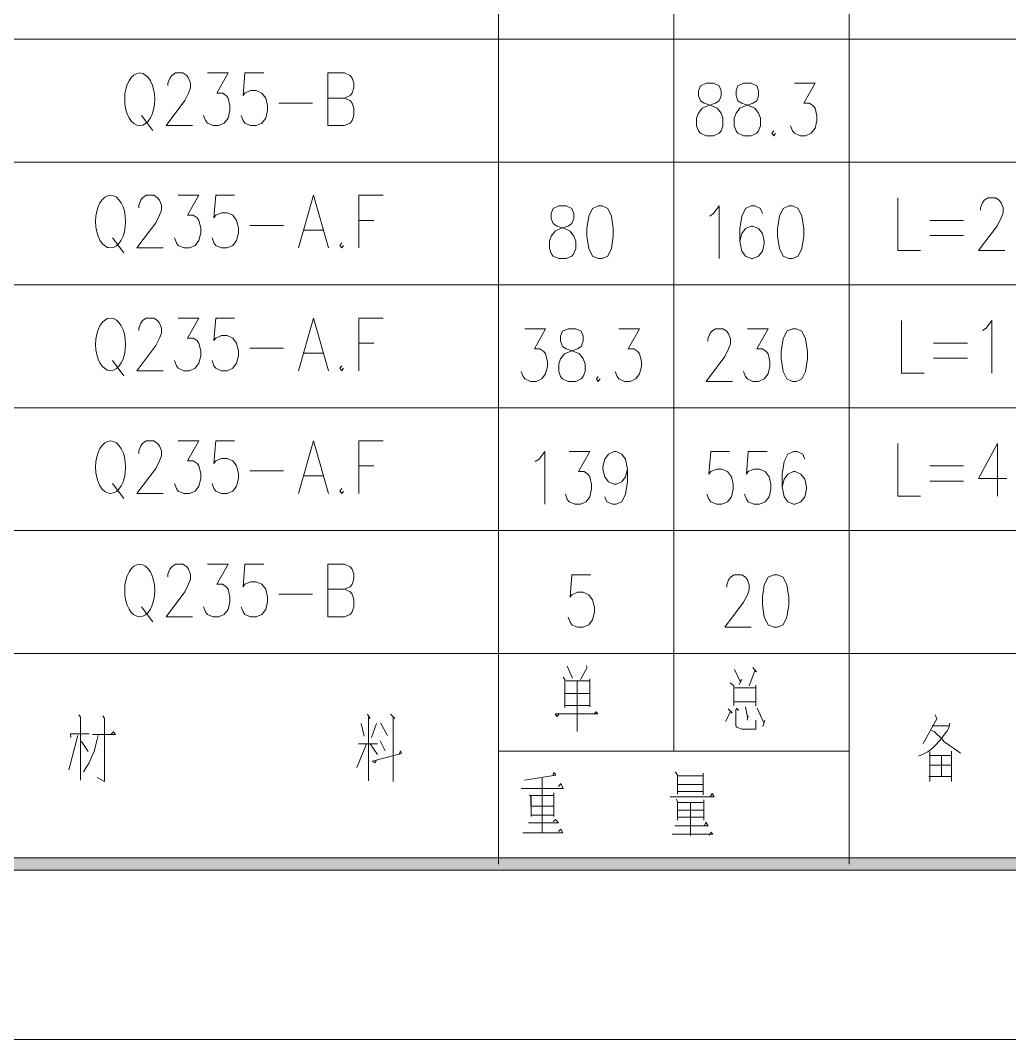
# Model space of a CAD drawing. Header units: millimetres. Extents: x 0 to 586, y 0 to 414.
# Drawn here: x 475.1 to 530.7, y 0 to 57.3 of the extents above; entities that cross this region are included whole.
import ezdxf

# ---------------------------------------------------------------- set-up
doc = ezdxf.new("R2010")
doc.units = ezdxf.units.MM

msp = doc.modelspace()

# ---------------------------------------------------------------- hatches: boundary and pattern name
h = msp.add_hatch(color=0)
h.dxf.hatch_style = 2
h.paths.add_polyline_path([(24.302861, 9.514417), (24.994306, 10.205861), (575.429944, 10.205861), (576.117861, 9.514417)])

# ---------------------------------------------------------------- linework, layer by layer
at = {"color": 0, "lineweight": 0}
for points in [[(0, 0), (585.632278, 0), (585.632278, 414.0835), (0, 414.0835)], [(513.626806, 53.745694), (513.309306, 53.604583), (513.203472, 53.322361), (513.203472, 53.040139), (513.309306, 52.757917), (513.520972, 52.620333), (513.944306, 52.479222), (514.258278, 52.338111), (514.469944, 52.055889), (514.575778, 51.773667), (514.575778, 51.350333), (514.469944, 51.068111), (514.364111, 50.927), (514.046611, 50.785889), (513.626806, 50.785889), (513.309306, 50.927), (513.203472, 51.068111), (513.097639, 51.350333), (513.097639, 51.773667), (513.203472, 52.055889), (513.415139, 52.338111), (513.732639, 52.479222), (514.152444, 52.620333), (514.364111, 52.757917), (514.469944, 53.040139), (514.469944, 53.322361), (514.364111, 53.604583), (514.046611, 53.745694)], [(515.739944, 53.745694), (515.422444, 53.604583), (515.316611, 53.322361), (515.316611, 53.040139), (515.422444, 52.757917), (515.634111, 52.620333), (516.053917, 52.479222), (516.371417, 52.338111), (516.583083, 52.055889), (516.688917, 51.773667), (516.688917, 51.350333), (516.583083, 51.068111), (516.47725, 50.927), (516.15975, 50.785889), (515.739944, 50.785889), (515.422444, 50.927), (515.316611, 51.068111), (515.210778, 51.350333), (515.210778, 51.773667), (515.316611, 52.055889), (515.528278, 52.338111), (515.845778, 52.479222), (516.265583, 52.620333), (516.47725, 52.757917), (516.583083, 53.040139), (516.583083, 53.322361), (516.47725, 53.604583), (516.15975, 53.745694)], [(505.350639, 46.845361), (505.033139, 46.70425), (504.927306, 46.422028), (504.927306, 46.139806), (505.033139, 45.857583), (505.244806, 45.716472), (505.668139, 45.575361), (505.985639, 45.43425), (506.197306, 45.155556), (506.303139, 44.873333), (506.303139, 44.45), (506.197306, 44.167778), (506.091472, 44.026667), (505.773972, 43.885556), (505.350639, 43.885556), (505.033139, 44.026667), (504.927306, 44.167778), (504.821472, 44.45), (504.821472, 44.873333), (504.927306, 45.155556), (505.138972, 45.43425), (505.456472, 45.575361), (505.879806, 45.716472), (506.091472, 45.857583), (506.197306, 46.139806), (506.197306, 46.422028), (506.091472, 46.70425), (505.773972, 46.845361)], [(507.569611, 46.845361), (507.252111, 46.70425), (507.040444, 46.280917), (506.934611, 45.575361), (506.934611, 45.155556), (507.040444, 44.45), (507.252111, 44.026667), (507.569611, 43.885556), (507.781278, 43.885556), (508.098778, 44.026667), (508.310444, 44.45), (508.416278, 45.155556), (508.416278, 45.575361), (508.310444, 46.280917), (508.098778, 46.70425), (507.781278, 46.845361)], [(518.272889, 46.845361), (517.955389, 46.70425), (517.74725, 46.280917), (517.641417, 45.575361), (517.641417, 45.155556), (517.74725, 44.45), (517.955389, 44.026667), (518.272889, 43.885556), (518.484556, 43.885556), (518.802056, 44.026667), (519.013722, 44.45), (519.119556, 45.155556), (519.119556, 45.575361), (519.013722, 46.280917), (518.802056, 46.70425), (518.484556, 46.845361)], [(505.879806, 39.9415), (505.562306, 39.800389), (505.456472, 39.521694), (505.456472, 39.239472), (505.562306, 38.95725), (505.773972, 38.816139), (506.197306, 38.675028), (506.514806, 38.533917), (506.722944, 38.251694), (506.828778, 37.969472), (506.828778, 37.549667), (506.722944, 37.267444), (506.617111, 37.126333), (506.303139, 36.985222), (505.879806, 36.985222), (505.562306, 37.126333), (505.456472, 37.267444), (505.350639, 37.549667), (505.350639, 37.969472), (505.456472, 38.251694), (505.668139, 38.533917), (505.985639, 38.675028), (506.408972, 38.816139), (506.617111, 38.95725), (506.722944, 39.239472), (506.722944, 39.521694), (506.617111, 39.800389), (506.303139, 39.9415)], [(518.484556, 39.9415), (518.167056, 39.800389), (517.955389, 39.380583), (517.849556, 38.675028), (517.849556, 38.251694), (517.955389, 37.549667), (518.167056, 37.126333), (518.484556, 36.985222), (518.696222, 36.985222), (519.013722, 37.126333), (519.225389, 37.549667), (519.331222, 38.251694), (519.331222, 38.675028), (519.225389, 39.380583), (519.013722, 39.800389), (518.696222, 39.9415)], [(517.42975, 26.126722), (517.11225, 25.985611), (516.900583, 25.562278), (516.79475, 24.86025), (516.79475, 24.436917), (516.900583, 23.731361), (517.11225, 23.308028), (517.42975, 23.170444), (517.641417, 23.170444), (517.955389, 23.308028), (518.167056, 23.731361), (518.272889, 24.436917), (518.272889, 24.86025), (518.167056, 25.562278), (517.955389, 25.985611), (517.641417, 26.126722)], [(24.302861, 9.514417), (24.994306, 10.205861), (575.429944, 10.205861), (576.117861, 9.514417)]]:
    msp.add_lwpolyline(points, close=True, dxfattribs=at)
for points in [[(501.956917, 28.603222), (501.956917, 90.685056)], [(511.813528, 28.603222), (511.813528, 90.685056)], [(521.673667, 28.603222), (521.673667, 90.685056)], [(363.929083, 56.211611), (541.390417, 56.211611)], [(483.386694, 53.615167), (483.386694, 53.75275), (483.492528, 54.034972), (483.598361, 54.176083), (483.810028, 54.317194), (484.229833, 54.317194), (484.4415, 54.176083), (484.547333, 54.034972), (484.653167, 53.75275), (484.653167, 53.474056), (484.547333, 53.191833), (484.335667, 52.7685), (483.280861, 51.360917), (484.759, 51.360917)], [(485.605667, 54.317194), (486.766306, 54.317194), (486.131306, 53.191833), (486.448806, 53.191833), (486.660472, 53.050722), (486.766306, 52.909611), (486.872139, 52.486278), (486.872139, 52.204056), (486.766306, 51.780722), (486.554639, 51.502028), (486.237139, 51.360917), (485.919639, 51.360917), (485.605667, 51.502028), (485.499833, 51.643139), (485.394, 51.921833)], [(488.773611, 54.317194), (487.715278, 54.317194), (487.612972, 53.050722), (487.715278, 53.191833), (488.032778, 53.332944), (488.350278, 53.332944), (488.667778, 53.191833), (488.879444, 52.909611), (488.985278, 52.486278), (488.985278, 52.204056), (488.879444, 51.780722), (488.667778, 51.502028), (488.350278, 51.360917), (488.032778, 51.360917), (487.715278, 51.502028), (487.612972, 51.643139), (487.507139, 51.921833)], [(492.364889, 51.360917), (492.364889, 54.317194), (493.313861, 54.317194), (493.631361, 54.176083), (493.737194, 54.034972), (493.843028, 53.75275), (493.843028, 53.474056), (493.737194, 53.191833), (493.631361, 53.050722), (493.313861, 52.909611)], [(518.590389, 53.745694), (519.751028, 53.745694), (519.119556, 52.620333), (519.437056, 52.620333), (519.645194, 52.479222), (519.751028, 52.338111), (519.856861, 51.914778), (519.856861, 51.632556), (519.751028, 51.209222), (519.542889, 50.927), (519.225389, 50.785889), (518.907889, 50.785889), (518.590389, 50.927), (518.484556, 51.068111), (518.378722, 51.350333)], [(492.364889, 52.909611), (493.313861, 52.909611), (493.631361, 52.7685), (493.737194, 52.627389), (493.843028, 52.345167), (493.843028, 51.921833), (493.737194, 51.643139), (493.631361, 51.502028), (493.313861, 51.360917), (492.364889, 51.360917)], [(489.61675, 52.627389), (491.518222, 52.627389)], [(481.908556, 51.921833), (482.540028, 51.078694)], [(517.42975, 51.068111), (517.323917, 50.927), (517.42975, 50.785889), (517.535583, 50.927)], [(363.929083, 49.30775), (541.390417, 49.30775)], [(481.749806, 46.743056), (481.749806, 46.884167), (481.855639, 47.166389), (481.961472, 47.3075), (482.169611, 47.448611), (482.592944, 47.448611), (482.804611, 47.3075), (482.910444, 47.166389), (483.016278, 46.884167), (483.016278, 46.601944), (482.910444, 46.319722), (482.698778, 45.896389), (481.643972, 44.488806), (483.122111, 44.488806)], [(483.96525, 47.448611), (485.129417, 47.448611), (484.494417, 46.319722), (484.811917, 46.319722), (485.023583, 46.178611), (485.129417, 46.0375), (485.23525, 45.617694), (485.23525, 45.335472), (485.129417, 44.912139), (484.91775, 44.629917), (484.60025, 44.488806), (484.28275, 44.488806), (483.96525, 44.629917), (483.862944, 44.771028), (483.757111, 45.05325)], [(487.136722, 47.448611), (486.078389, 47.448611), (485.972556, 46.178611), (486.078389, 46.319722), (486.395889, 46.460833), (486.713389, 46.460833), (487.030889, 46.319722), (487.242556, 46.0375), (487.348389, 45.617694), (487.348389, 45.335472), (487.242556, 44.912139), (487.030889, 44.629917), (486.713389, 44.488806), (486.395889, 44.488806), (486.078389, 44.629917), (485.972556, 44.771028), (485.866722, 45.05325)], [(490.728, 44.488806), (491.571139, 47.448611), (492.417806, 44.488806)], [(494.107611, 44.488806), (494.107611, 47.448611), (495.479917, 47.448611)], [(524.404167, 47.3075), (524.404167, 44.347694), (525.670639, 44.347694)], [(529.05025, 46.601944), (529.05025, 46.743056), (529.156083, 47.025278), (529.261917, 47.166389), (529.473583, 47.3075), (529.896917, 47.3075), (530.108583, 47.166389), (530.214417, 47.025278), (530.32025, 46.743056), (530.32025, 46.460833), (530.214417, 46.178611), (530.00275, 45.755278), (528.944417, 44.347694), (530.422556, 44.347694)], [(513.838472, 46.280917), (514.046611, 46.422028), (514.364111, 46.845361), (514.364111, 43.885556)], [(516.79475, 46.422028), (516.688917, 46.70425), (516.371417, 46.845361), (516.15975, 46.845361), (515.845778, 46.70425), (515.634111, 46.280917), (515.528278, 45.575361), (515.528278, 44.873333), (515.634111, 44.308889), (515.845778, 44.026667), (516.15975, 43.885556), (516.265583, 43.885556), (516.583083, 44.026667), (516.79475, 44.308889), (516.900583, 44.732222), (516.900583, 44.873333), (516.79475, 45.293139), (516.583083, 45.575361), (516.265583, 45.716472), (516.15975, 45.716472), (515.845778, 45.575361), (515.634111, 45.293139), (515.528278, 44.873333)], [(494.107611, 46.0375), (494.954278, 46.0375)], [(526.199806, 46.0375), (528.101278, 46.0375)], [(487.979861, 45.755278), (489.881333, 45.755278)], [(491.0455, 45.476583), (492.100306, 45.476583)], [(480.268139, 45.05325), (480.903139, 44.206583)], [(493.158639, 44.771028), (493.052806, 44.629917), (493.158639, 44.488806), (493.260944, 44.629917)], [(526.199806, 45.194361), (528.101278, 45.194361)], [(363.929083, 42.407417), (541.390417, 42.407417)], [(481.749806, 39.842722), (481.749806, 39.983833), (481.855639, 40.262528), (481.961472, 40.403639), (482.169611, 40.54475), (482.592944, 40.54475), (482.804611, 40.403639), (482.910444, 40.262528), (483.016278, 39.983833), (483.016278, 39.701611), (482.910444, 39.419389), (482.698778, 38.996056), (481.643972, 37.588472), (483.122111, 37.588472)], [(483.96525, 40.54475), (485.129417, 40.54475), (484.494417, 39.419389), (484.811917, 39.419389), (485.023583, 39.278278), (485.129417, 39.137167), (485.23525, 38.713833), (485.23525, 38.431611), (485.129417, 38.011806), (484.91775, 37.729583), (484.60025, 37.588472), (484.28275, 37.588472), (483.96525, 37.729583), (483.862944, 37.870694), (483.757111, 38.152917)], [(487.136722, 40.54475), (486.078389, 40.54475), (485.972556, 39.278278), (486.078389, 39.419389), (486.395889, 39.5605), (486.713389, 39.5605), (487.030889, 39.419389), (487.242556, 39.137167), (487.348389, 38.713833), (487.348389, 38.431611), (487.242556, 38.011806), (487.030889, 37.729583), (486.713389, 37.588472), (486.395889, 37.588472), (486.078389, 37.729583), (485.972556, 37.870694), (485.866722, 38.152917)], [(490.728, 37.588472), (491.571139, 40.54475), (492.417806, 37.588472)], [(494.107611, 37.588472), (494.107611, 40.54475), (495.479917, 40.54475)], [(524.615833, 40.403639), (524.615833, 37.447361), (525.882306, 37.447361)], [(529.156083, 39.842722), (529.36775, 39.983833), (529.68525, 40.403639), (529.68525, 37.447361)], [(503.449167, 39.9415), (504.613333, 39.9415), (503.978333, 38.816139), (504.295833, 38.816139), (504.5075, 38.675028), (504.613333, 38.533917), (504.715639, 38.110583), (504.715639, 37.828361), (504.613333, 37.408556), (504.401667, 37.126333), (504.084167, 36.985222), (503.766667, 36.985222), (503.449167, 37.126333), (503.343333, 37.267444), (503.2375, 37.549667)], [(508.73025, 39.9415), (509.894417, 39.9415), (509.259417, 38.816139), (509.576917, 38.816139), (509.788583, 38.675028), (509.894417, 38.533917), (510.00025, 38.110583), (510.00025, 37.828361), (509.894417, 37.408556), (509.68275, 37.126333), (509.36525, 36.985222), (509.04775, 36.985222), (508.73025, 37.126333), (508.624417, 37.267444), (508.518583, 37.549667)], [(513.732639, 39.239472), (513.732639, 39.380583), (513.838472, 39.659278), (513.944306, 39.800389), (514.152444, 39.9415), (514.575778, 39.9415), (514.787444, 39.800389), (514.893278, 39.659278), (514.999111, 39.380583), (514.999111, 39.098361), (514.893278, 38.816139), (514.681611, 38.392806), (513.626806, 36.985222), (515.104944, 36.985222)], [(515.948083, 39.9415), (517.11225, 39.9415), (516.47725, 38.816139), (516.79475, 38.816139), (517.006417, 38.675028), (517.11225, 38.533917), (517.218083, 38.110583), (517.218083, 37.828361), (517.11225, 37.408556), (516.900583, 37.126333), (516.583083, 36.985222), (516.265583, 36.985222), (515.948083, 37.126333), (515.845778, 37.267444), (515.739944, 37.549667)], [(494.107611, 39.137167), (494.954278, 39.137167)], [(526.411472, 39.137167), (528.312944, 39.137167)], [(487.979861, 38.854944), (489.881333, 38.854944)], [(491.0455, 38.572722), (492.100306, 38.572722)], [(480.268139, 38.152917), (480.903139, 37.30625)], [(493.158639, 37.870694), (493.052806, 37.729583), (493.158639, 37.588472), (493.260944, 37.729583)], [(526.411472, 38.2905), (528.312944, 38.2905)], [(507.569611, 37.267444), (507.463778, 37.126333), (507.569611, 36.985222), (507.675444, 37.126333)], [(363.929083, 35.507083), (541.390417, 35.507083)], [(481.749806, 32.938861), (481.749806, 33.079972), (481.855639, 33.362194), (481.961472, 33.503306), (482.169611, 33.644417), (482.592944, 33.644417), (482.804611, 33.503306), (482.910444, 33.362194), (483.016278, 33.079972), (483.016278, 32.79775), (482.910444, 32.519056), (482.698778, 32.095722), (481.643972, 30.688139), (483.122111, 30.688139)], [(483.96525, 33.644417), (485.129417, 33.644417), (484.494417, 32.519056), (484.811917, 32.519056), (485.023583, 32.377944), (485.129417, 32.236833), (485.23525, 31.8135), (485.23525, 31.531278), (485.129417, 31.107944), (484.91775, 30.825722), (484.60025, 30.688139), (484.28275, 30.688139), (483.96525, 30.825722), (483.862944, 30.966833), (483.757111, 31.249056)], [(487.136722, 33.644417), (486.078389, 33.644417), (485.972556, 32.377944), (486.078389, 32.519056), (486.395889, 32.660167), (486.713389, 32.660167), (487.030889, 32.519056), (487.242556, 32.236833), (487.348389, 31.8135), (487.348389, 31.531278), (487.242556, 31.107944), (487.030889, 30.825722), (486.713389, 30.688139), (486.395889, 30.688139), (486.078389, 30.825722), (485.972556, 30.966833), (485.866722, 31.249056)], [(490.728, 30.688139), (491.571139, 33.644417), (492.417806, 30.688139)], [(494.107611, 30.688139), (494.107611, 33.644417), (495.479917, 33.644417)], [(524.404167, 33.503306), (524.404167, 30.547028), (525.670639, 30.547028)], [(530.00275, 33.503306), (528.944417, 31.531278), (530.528389, 31.531278)], [(530.00275, 33.503306), (530.00275, 30.547028)], [(504.03125, 32.476722), (504.242917, 32.617833), (504.560417, 33.041167), (504.560417, 30.084889)], [(505.932722, 33.041167), (507.093361, 33.041167), (506.461889, 31.915806), (506.775861, 31.915806), (506.987528, 31.774694), (507.093361, 31.633583), (507.199194, 31.21025), (507.199194, 30.928028), (507.093361, 30.504694), (506.881694, 30.226), (506.564194, 30.084889), (506.250222, 30.084889), (505.932722, 30.226), (505.826889, 30.363583), (505.721056, 30.645806)], [(509.2065, 32.056917), (509.100667, 31.633583), (508.889, 31.351361), (508.5715, 31.21025), (508.465667, 31.21025), (508.151694, 31.351361), (507.940028, 31.633583), (507.834194, 32.056917), (507.834194, 32.1945), (507.940028, 32.617833), (508.151694, 32.900056), (508.465667, 33.041167), (508.5715, 33.041167), (508.889, 32.900056), (509.100667, 32.617833), (509.2065, 32.056917), (509.2065, 31.351361), (509.100667, 30.645806), (508.889, 30.226), (508.5715, 30.084889), (508.363361, 30.084889), (508.045861, 30.226), (507.940028, 30.504694)], [(514.946194, 33.041167), (513.891389, 33.041167), (513.785556, 31.774694), (513.891389, 31.915806), (514.205361, 32.056917), (514.522861, 32.056917), (514.840361, 31.915806), (515.052028, 31.633583), (515.157861, 31.21025), (515.157861, 30.928028), (515.052028, 30.504694), (514.840361, 30.226), (514.522861, 30.084889), (514.205361, 30.084889), (513.891389, 30.226), (513.785556, 30.363583), (513.679722, 30.645806)], [(517.059333, 33.041167), (516.001, 33.041167), (515.895167, 31.774694), (516.001, 31.915806), (516.3185, 32.056917), (516.636, 32.056917), (516.9535, 31.915806), (517.165167, 31.633583), (517.271, 31.21025), (517.271, 30.928028), (517.165167, 30.504694), (516.9535, 30.226), (516.636, 30.084889), (516.3185, 30.084889), (516.001, 30.226), (515.895167, 30.363583), (515.792861, 30.645806)], [(519.172472, 32.617833), (519.066639, 32.900056), (518.749139, 33.041167), (518.537472, 33.041167), (518.219972, 32.900056), (518.008306, 32.476722), (517.902472, 31.774694), (517.902472, 31.069139), (518.008306, 30.504694), (518.219972, 30.226), (518.537472, 30.084889), (518.643306, 30.084889), (518.960806, 30.226), (519.172472, 30.504694), (519.278306, 30.928028), (519.278306, 31.069139), (519.172472, 31.492472), (518.960806, 31.774694), (518.643306, 31.915806), (518.537472, 31.915806), (518.219972, 31.774694), (518.008306, 31.492472), (517.902472, 31.069139)], [(494.107611, 32.236833), (494.954278, 32.236833)], [(526.199806, 32.236833), (528.101278, 32.236833)], [(487.979861, 31.954611), (489.881333, 31.954611)], [(491.0455, 31.672389), (492.100306, 31.672389)], [(480.268139, 31.249056), (480.903139, 30.405917)], [(493.158639, 30.966833), (493.052806, 30.825722), (493.158639, 30.688139), (493.260944, 30.825722)], [(526.199806, 31.390167), (528.101278, 31.390167)], [(363.929083, 28.603222), (541.390417, 28.603222)], [(501.956917, 16.210139), (501.956917, 28.603222)], [(511.813528, 16.217194), (511.813528, 28.603222)], [(521.673667, 16.210139), (521.673667, 28.603222)], [(483.386694, 26.006778), (483.386694, 26.147889), (483.492528, 26.430111), (483.598361, 26.571222), (483.810028, 26.712333), (484.229833, 26.712333), (484.4415, 26.571222), (484.547333, 26.430111), (484.653167, 26.147889), (484.653167, 25.865667), (484.547333, 25.586972), (484.335667, 25.163639), (483.280861, 23.756056), (484.759, 23.756056)], [(485.605667, 26.712333), (486.766306, 26.712333), (486.131306, 25.586972), (486.448806, 25.586972), (486.660472, 25.445861), (486.766306, 25.30475), (486.872139, 24.881417), (486.872139, 24.599194), (486.766306, 24.175861), (486.554639, 23.893639), (486.237139, 23.756056), (485.919639, 23.756056), (485.605667, 23.893639), (485.499833, 24.03475), (485.394, 24.316972)], [(488.773611, 26.712333), (487.715278, 26.712333), (487.612972, 25.445861), (487.715278, 25.586972), (488.032778, 25.724556), (488.350278, 25.724556), (488.667778, 25.586972), (488.879444, 25.30475), (488.985278, 24.881417), (488.985278, 24.599194), (488.879444, 24.175861), (488.667778, 23.893639), (488.350278, 23.756056), (488.032778, 23.756056), (487.715278, 23.893639), (487.612972, 24.03475), (487.507139, 24.316972)], [(492.364889, 23.756056), (492.364889, 26.712333), (493.313861, 26.712333), (493.631361, 26.571222), (493.737194, 26.430111), (493.843028, 26.147889), (493.843028, 25.865667), (493.737194, 25.586972), (493.631361, 25.445861), (493.313861, 25.30475)], [(507.146278, 26.126722), (506.091472, 26.126722), (505.985639, 24.86025), (506.091472, 25.001361), (506.408972, 25.142472), (506.722944, 25.142472), (507.040444, 25.001361), (507.252111, 24.719139), (507.357944, 24.295806), (507.357944, 24.013583), (507.252111, 23.59025), (507.040444, 23.308028), (506.722944, 23.170444), (506.408972, 23.170444), (506.091472, 23.308028), (505.985639, 23.449139), (505.879806, 23.731361)], [(514.787444, 25.421167), (514.787444, 25.562278), (514.893278, 25.8445), (514.999111, 25.985611), (515.210778, 26.126722), (515.634111, 26.126722), (515.845778, 25.985611), (515.948083, 25.8445), (516.053917, 25.562278), (516.053917, 25.280056), (515.948083, 25.001361), (515.739944, 24.578028), (514.681611, 23.170444), (516.15975, 23.170444)], [(492.364889, 25.30475), (493.313861, 25.30475), (493.631361, 25.163639), (493.737194, 25.022528), (493.843028, 24.740306), (493.843028, 24.316972), (493.737194, 24.03475), (493.631361, 23.893639), (493.313861, 23.756056), (492.364889, 23.756056)], [(489.61675, 25.022528), (491.518222, 25.022528)], [(481.908556, 24.316972), (482.540028, 23.473833)], [(363.929083, 21.688778), (541.390417, 21.688778)], [(501.956917, 9.860139), (501.956917, 21.688778)], [(521.673667, 9.860139), (521.673667, 21.688778)], [(505.830417, 20.990278), (506.12675, 20.32)], [(506.895806, 21.029083), (506.955778, 20.912667), (506.57125, 20.242389)], [(515.217833, 20.792722), (515.545917, 20.122444), (515.634111, 20.242389), (515.485944, 19.963694)], [(516.255, 20.912667), (516.463139, 20.672778), (516.371417, 20.715111), (516.046861, 19.886083)], [(505.594056, 20.358806), (505.68225, 20.242389), (505.68225, 18.661944)], [(505.742222, 20.16125), (507.103944, 20.16125)], [(506.391333, 20.122444), (506.391333, 17.321389)], [(507.103944, 20.281194), (507.103944, 18.704278)], [(514.981472, 20.044833), (515.189611, 19.886083), (515.189611, 18.781889), (515.189611, 18.979444), (516.431389, 18.979444), (516.431389, 18.743083), (516.431389, 19.924889), (516.431389, 19.766139), (515.249583, 19.766139)], [(505.710472, 19.452167), (507.103944, 19.452167)], [(505.357694, 18.270361), (505.23775, 18.150417), (505.149556, 18.309167), (507.544917, 18.309167), (507.456722, 18.425583), (507.340306, 18.309167)], [(505.68225, 18.781889), (507.103944, 18.781889)], [(514.865056, 18.584333), (515.101417, 18.347972), (515.013222, 18.464389), (514.716889, 17.87525)], [(515.337778, 18.623139), (515.457722, 18.506722), (515.309556, 18.545528), (515.309556, 17.638889), (515.366, 17.55775), (515.634111, 17.441333), (516.431389, 17.441333), (516.431389, 17.952861)], [(515.838722, 18.704278), (515.958667, 18.111611), (515.986889, 18.189222), (515.930444, 17.952861)], [(516.491361, 18.623139), (516.875889, 17.794111), (516.935861, 17.952861), (516.815917, 17.600083)], [(478.37725, 18.242139), (478.465444, 18.122194), (478.465444, 14.57325)], [(479.735444, 18.199806), (479.827167, 18.044583), (479.827167, 14.495639), (479.410889, 14.732)], [(494.241667, 17.765889), (494.418056, 17.056806)], [(494.594444, 18.280944), (494.742611, 18.044583), (494.654417, 18.122194), (494.654417, 14.534444)], [(495.098917, 17.765889), (494.834333, 16.979194)], [(495.335278, 17.808222), (495.719806, 17.095611)], [(495.896194, 18.280944), (496.132556, 18.044583), (496.044361, 18.122194), (496.044361, 14.495639)], [(527.332222, 17.787056), (527.275778, 17.511889), (527.155833, 17.314333), (527.035889, 17.155583), (526.919472, 16.996833), (526.771306, 16.799278), (526.534944, 16.562917), (526.358556, 16.368889), (526.090444, 16.171333), (525.794111, 16.012583), (525.55775, 15.934972)], [(526.506722, 18.259778), (526.594917, 18.023417), (525.825861, 16.644056)], [(479.146306, 17.137944), (480.448056, 17.137944), (480.328111, 17.293167), (480.179944, 17.137944)], [(526.266833, 17.391944), (526.44675, 17.314333), (526.594917, 17.155583), (526.743083, 17.039167), (526.89125, 16.880417), (527.035889, 16.721667), (527.215806, 16.60525), (527.363972, 16.485306), (527.540361, 16.368889), (527.71675, 16.248944), (527.924889, 16.090194)], [(526.326806, 17.628306), (527.275778, 17.628306)], [(478.317278, 17.095611), (477.812806, 15.165917)], [(477.93275, 16.979194), (477.904528, 17.17675), (478.966389, 17.17675)], [(478.525417, 16.742833), (478.909944, 16.188972)], [(479.470861, 17.095611), (479.382667, 16.781639), (479.322694, 16.506472), (479.2345, 16.188972), (479.086333, 15.875), (478.966389, 15.5575), (478.79, 15.282333), (478.641833, 15.045972)], [(494.538, 16.622889), (494.005306, 15.282333)], [(494.0935, 16.622889), (495.158889, 16.622889)], [(494.742611, 16.622889), (495.158889, 16.030222)], [(495.307056, 16.781639), (495.603389, 16.227778)], [(495.098917, 15.71625), (495.038944, 15.5575), (494.890778, 15.638639), (496.517083, 16.072556), (496.460639, 16.227778), (496.372444, 16.030222)], [(501.956917, 16.217194), (521.673667, 16.217194)], [(501.956917, 16.217194), (521.673667, 16.217194)], [(526.210389, 16.171333), (526.210389, 14.513278)], [(527.420417, 16.210139), (527.420417, 14.513278)], [(526.210389, 15.973778), (527.420417, 15.973778)], [(526.8595, 15.973778), (526.8595, 14.788444)], [(503.417417, 14.580306), (505.191889, 14.859), (505.075472, 15.014222), (505.0155, 14.816667)], [(511.90525, 15.056556), (512.021667, 14.859), (512.021667, 13.793611), (512.021667, 13.948833), (513.471583, 13.948833), (513.471583, 13.754806), (513.471583, 14.975417), (513.471583, 14.816667), (512.021667, 14.816667), (513.471583, 14.816667), (513.471583, 14.343944), (512.021667, 14.343944)], [(526.238611, 15.419917), (527.392194, 15.419917)], [(503.241028, 14.107583), (505.604639, 14.107583), (505.46, 14.38275), (505.340056, 14.227528)], [(504.422833, 14.70025), (504.422833, 11.624028), (503.329222, 11.624028), (505.576417, 11.624028), (505.46, 11.821583), (505.340056, 11.701639)], [(526.150417, 14.788444), (527.420417, 14.788444)], [(503.71375, 13.754806), (503.801944, 13.634861), (503.801944, 12.530667), (503.801944, 12.608278), (505.075472, 12.608278), (505.075472, 12.530667), (505.075472, 13.871222), (505.075472, 13.712472), (503.773722, 13.712472), (503.773722, 13.634861), (503.773722, 13.123333), (505.075472, 13.123333)], [(511.608917, 13.634861), (514.092472, 13.634861), (513.976056, 13.832417), (513.856111, 13.634861)], [(511.965222, 13.518444), (512.021667, 13.359694), (512.021667, 12.333111), (512.021667, 12.491861), (513.503333, 12.491861), (513.503333, 12.333111), (513.503333, 13.476111), (513.503333, 13.320889), (512.021667, 13.320889), (512.021667, 12.886972), (513.503333, 12.886972), (512.7625, 12.886972), (512.7625, 13.320889), (512.7625, 11.465278), (512.7625, 12.019139), (511.877028, 12.019139), (513.739694, 12.019139), (513.61975, 12.216694), (513.531556, 12.019139)], [(503.653778, 12.174361), (505.340056, 12.174361), (505.163667, 12.371917), (505.043722, 12.2555)], [(511.728861, 11.546417), (514.004278, 11.546417), (513.887861, 11.662833), (513.796139, 11.465278)]]:
    msp.add_lwpolyline(points, dxfattribs=at)
for centre, major_axis, ratio in [((481.800958, 52.839056), (0, 1.478139), 0.571599), ((480.164069, 45.968708), (0, 1.479903), 0.570918), ((480.164069, 39.066611), (0, 1.478139), 0.571599), ((480.164069, 32.166278), (0, 1.478139), 0.571599), ((481.800958, 25.234194), (0, 1.478139), 0.571599)]:
    msp.add_ellipse(centre, major_axis=major_axis, ratio=ratio, start_param=0, end_param=6.283185, dxfattribs=at)

doc.saveas('drawing.dxf')
